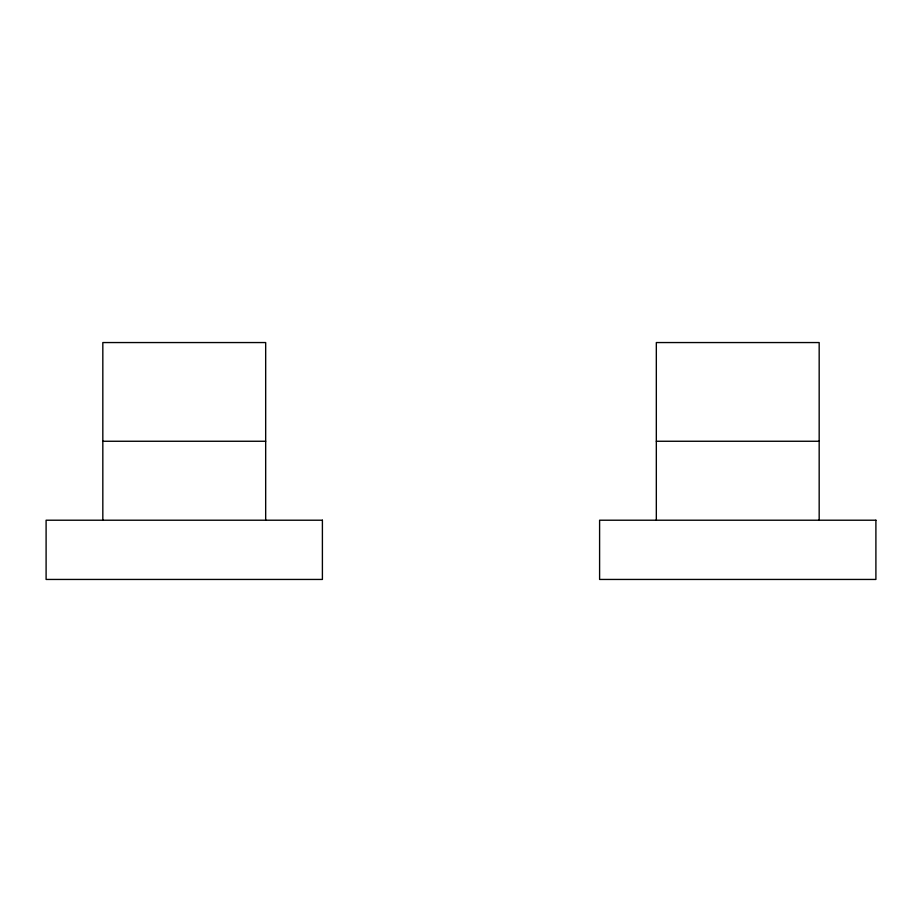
<?xml version="1.0" encoding="UTF-8"?>
<svg xmlns="http://www.w3.org/2000/svg" width="922" height="922" viewBox="0 0 922 922"><rect width="100%" height="100%" fill="white"/><g stroke="black" fill="none" stroke-linecap="round" stroke-linejoin="round"><path stroke-width="1.38" d="M102.826 441.258L265.674 441.258M656.326 441.258L819.174 441.258M819.174 520.215L819.174 342.558L656.326 342.558L656.326 520.215M265.674 520.215L265.674 342.558L102.826 342.558L102.826 520.215M322.4 520.215L46.1 520.215L46.1 579.442L322.4 579.442L322.4 520.215M875.9 520.215L599.6 520.215L599.6 579.442L875.9 579.442L875.9 520.215"/></g></svg>
